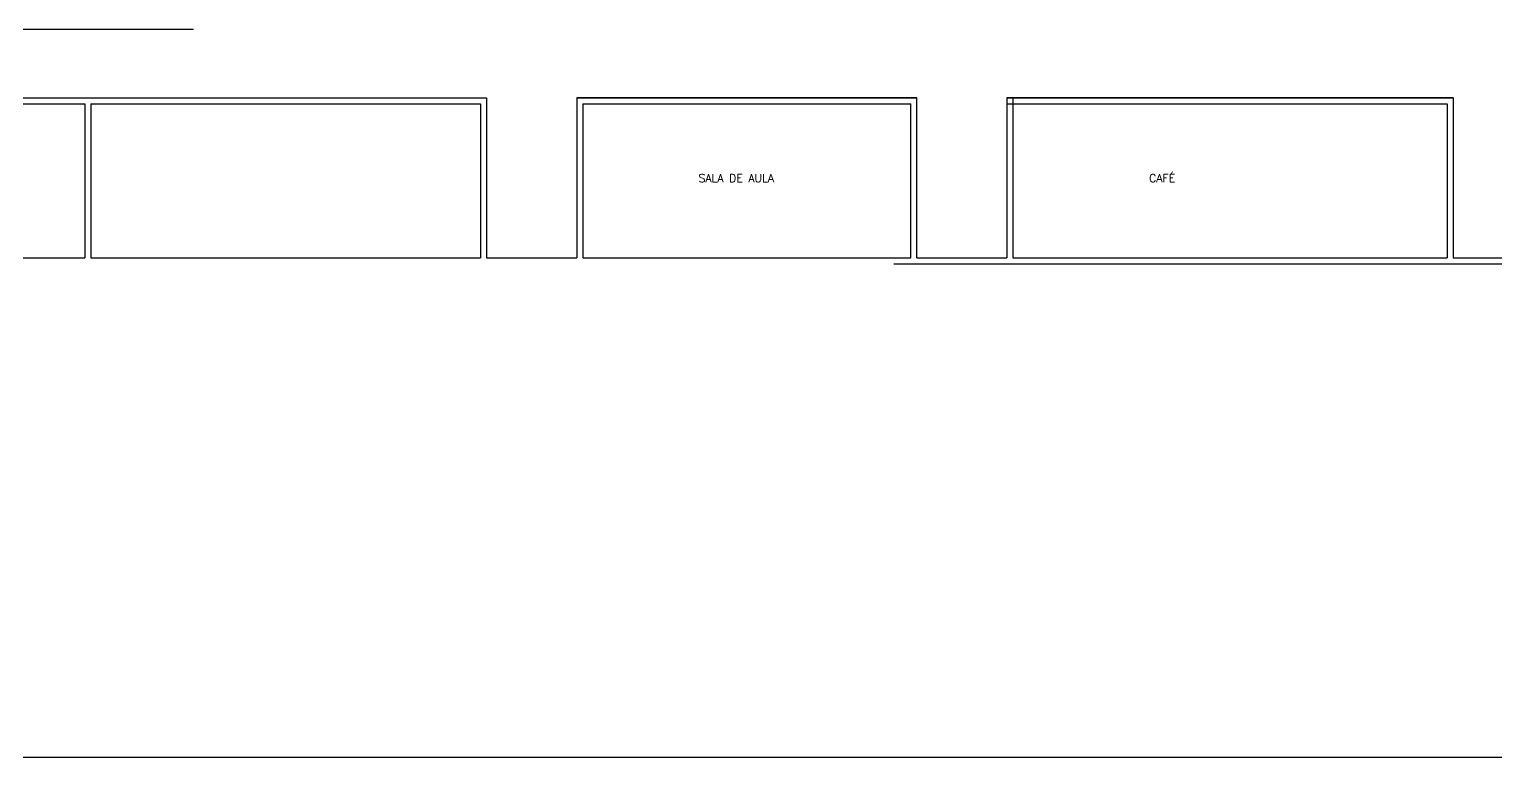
# Model space of a CAD drawing. Header units: inches. Extents: x -55 to 600, y -103 to 167.
# Drawn here: x 528.97 to 565.62, y 22.7 to 40.9 of the extents above; entities that cross this region are included whole.
import ezdxf

# ---------------------------------------------------------------- set-up
doc = ezdxf.new("R2010")
doc.units = ezdxf.units.IN
doc.header["$MEASUREMENT"] = 0
doc.layers.add('AI-Texto amb-tit', color=4, linetype='Continuous')
doc.styles.add('RS100', font='romans.shx', dxfattribs={"height": 0.2})

msp = doc.modelspace()

# ---------------------------------------------------------------- linework, layer by layer
for p, q in [((520.475, 40.901), (533.072, 40.901)), ((520.475, 39.191), (540.397, 39.191)), ((520.475, 39.041), (530.361, 39.041)), ((530.361, 39.041), (530.361, 35.191)), ((530.511, 39.041), (540.247, 39.041)), ((530.511, 39.041), (530.511, 35.191)), ((540.247, 39.041), (540.247, 35.191)), ((540.397, 39.191), (540.397, 35.191)), ((542.652, 39.191), (551.148, 39.191)), ((542.652, 39.191), (542.652, 35.191)), ((542.802, 39.041), (550.998, 39.041)), ((542.802, 39.041), (542.802, 35.191)), ((553.403, 39.191), (564.553, 39.191)), ((553.403, 39.041), (564.403, 39.041)), ((564.403, 39.041), (564.403, 35.191)), ((564.553, 39.191), (564.553, 35.191)), ((520.475, 35.191), (530.361, 35.191)), ((530.511, 35.191), (540.247, 35.191)), ((540.397, 35.191), (542.652, 35.191)), ((542.802, 35.191), (550.575, 35.191)), ((550.575, 35.191), (550.998, 35.191)), ((551.148, 35.191), (553.403, 35.191)), ((553.553, 35.191), (564.403, 35.191)), ((564.553, 35.191), (566.553, 35.191)), ((550.575, 35.041), (577.975, 35.041)), ((585.475, 22.701), (510.475, 22.701))]:
    msp.add_line(p, q)
for points in [[(520.475, 40.901), (533.072, 40.901)], [(551.148, 39.191), (542.652, 39.191)], [(551.148, 39.191), (542.652, 39.191)], [(550.998, 35.191), (550.998, 39.041)], [(551.148, 35.191), (551.148, 39.191)], [(564.553, 39.191), (553.403, 39.191)], [(553.403, 39.191), (553.403, 35.191)], [(564.553, 39.191), (553.403, 39.191)], [(553.553, 39.191), (553.553, 35.191)]]:
    msp.add_lwpolyline(points)

# ---------------------------------------------------------------- texts
at = {"layer": 'AI-Texto amb-tit', "char_height": 0.2, "width": 3.69087, "attachment_point": 1, "style": 'RS100'}
for s, insert in [('SALA DE AULA', (545.697, 37.281)), ('CAFÉ', (556.955, 37.281))]:
    msp.add_mtext(s, dxfattribs=dict(at, insert=insert))

doc.saveas('drawing.dxf')
